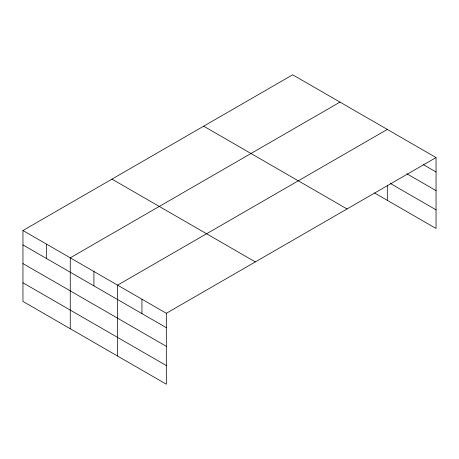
<?xml version="1.0" encoding="UTF-8"?>
<svg xmlns="http://www.w3.org/2000/svg" width="459" height="459" viewBox="0 0 459 459"><rect width="100%" height="100%" fill="white"/><g stroke="black" fill="none" stroke-linecap="round" stroke-linejoin="round"><path stroke-width="0.69" d="M436.05 157.569L292.676 74.794L22.95 230.516L22.95 301.431L166.324 384.206L166.324 313.29L436.05 157.569L436.05 228.484L374.561 192.987M339.987 102.11L70.261 257.832L70.261 328.747M387.304 129.427L117.579 285.148L117.579 356.064M423.255 164.574L436.05 171.964M406.8 173.732L436.05 190.617M390.351 183.445L436.05 209.832M203.664 126.179L347.038 208.96M111.962 179.125L255.336 261.905M22.95 230.516L166.324 313.29M22.95 244.911L166.324 327.686M22.95 263.564L166.324 346.338M22.95 282.778L166.324 365.559M387.304 185.143L387.304 200.342M141.951 299.222L141.951 313.617M93.923 271.493L93.923 285.882M46.606 244.171L46.606 258.566"/></g></svg>
